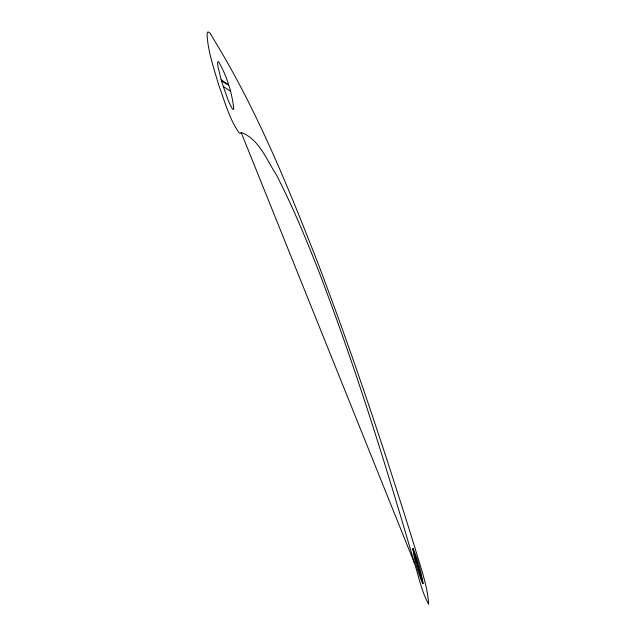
<?xml version="1.0" encoding="UTF-8"?>
<svg xmlns="http://www.w3.org/2000/svg" width="636" height="636" viewBox="0 0 636 636"><rect width="100%" height="100%" fill="white"/><g stroke="black" fill="none" stroke-linecap="round" stroke-linejoin="round"><path stroke-width="0.95" d="M241.155 132.439L241.012 133.25L239.319 133.083C229.421 119.274 225.088 102.332 219.229 86.576C214.181 69.324 207.869 51.985 207.026 33.875L208.012 31.8L210.087 33.223L214.014 39.822C256.554 109.344 287.424 185.14 317.03 260.84C353.044 355.15 384.804 451.027 414.839 547.389C420.118 566.04 427.4 584.842 428.68 604.2C421.589 591.766 418.933 577.091 414.569 563.504C386.195 465.902 355.929 368.745 319.725 273.726C306.552 240.042 292.767 206.549 276.143 174.399C266.269 159.437 259.281 139.197 241.155 132.439L414.569 563.504M221.487 81.058L228.364 100.901L231.917 108.144L233.102 109.503L233.786 109.217C232.108 92.777 226.821 76.089 218.633 61.724L217.862 61.732L217.631 63.377L217.965 66.573L221.487 81.058L228.507 84.906M223.085 86.289L230.447 91.25M221.09 79.699L228.411 84.834M412.955 548.645L422.94 582.648M412.82 549.345L422.845 583.49M422.988 583.379L422.717 583.586C418.17 572.615 413.972 560.046 413.098 548.614C417.836 559.656 421.135 571.502 422.988 583.379"/></g></svg>
